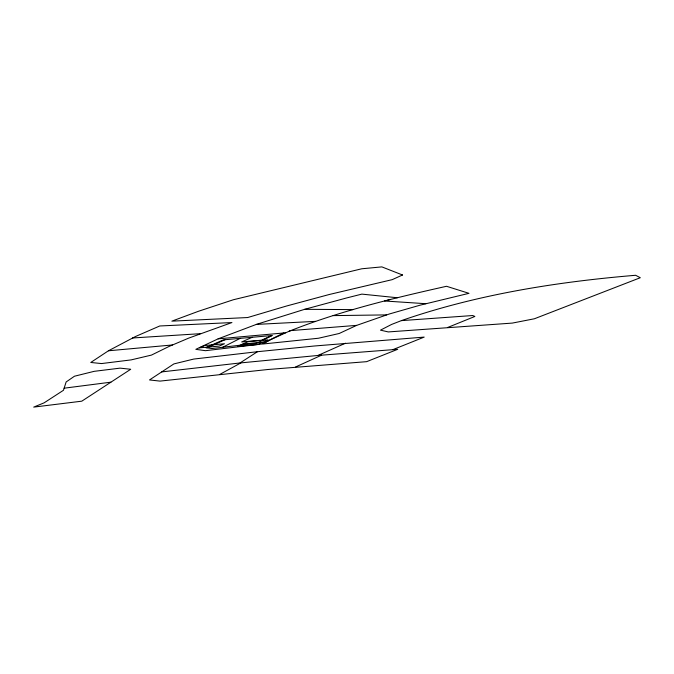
<?xml version="1.0" encoding="UTF-8"?>
<svg xmlns="http://www.w3.org/2000/svg" width="674" height="674" viewBox="0 0 674 674"><rect width="100%" height="100%" fill="white"/><g stroke="black" fill="none" stroke-linecap="round" stroke-linejoin="round"><path stroke-width="1.01" d="M64.131 388.19L63.466 390.28L44.122 402.833L33.7 407.113L81.79 401.173L130.722 369.259L120.073 368.139L94.183 371.332L74.477 376.218L66.145 381.956L64.131 388.19L110.898 382.175M257.443 351.71L240.003 362.966L317.968 355.459L397.727 349.292L366.631 361.668L267.991 369.495L159.991 381.105L149.502 379.942L173.884 363.918L193.733 359.065L257.443 351.71L314.185 346.015L424.199 337.093L392.908 349.621M108.438 350.783L135.516 336.511L159.755 325.98L231.923 322.56L188.855 338.053L169.09 346.428L151.473 355.088L131.152 359.891L101.538 363.564L90.763 362.469L108.438 350.783L172.434 344.97M220.019 374.281L240.921 362.865L161.735 371.905M222.664 347.27L240.197 338.365M272.035 335.517L256.87 343.218L211.956 348.542L205.781 347.674L223.397 339.864L272.035 335.517L261.504 340.185L241.671 341.962L252.202 337.286M283.552 332.99L261.857 344.018L205.494 350.691L195.814 349.343L218.106 338.845L256.347 324.405L304.656 309.315L346.655 297.942L361.854 294.117L397.34 297.748M295.49 367.018L321.624 355.156M317.968 355.459L345.509 343.192M206.8 347.818L225.065 339.713M289.087 331.263L270.442 339.755L262.868 344.018L318.473 338.238L339.182 333.495L356.656 325.373L389.269 314.008L420.483 305.069L468.978 293.333L446.525 286.281C393.279 298.22 339.881 310.984 289.087 331.263L290.764 330.597L356.656 325.373M447.477 327.547L474.875 316.451L472.685 315.533L401.375 320.622L391.586 324.447L380.465 330.15L388.3 331.928L512.316 323.09L534.389 318.777L640.3 277.722L635.616 275.278C556.328 281.917 476.754 294.513 401.375 320.622M389.648 299.66L384.584 300.992L425.825 303.704M218.106 338.845L285.498 332.821M242.977 343.967L262.809 342.198M132.483 337.986L200.212 333.697M256.347 324.405L315.617 321.355M333.158 315.617L386.48 314.901M304.656 309.315L353.016 309.61M402.513 274.984L392.243 279.643L329.316 294.487L286.635 305.988L247.67 317.538L171.87 321.144L198.518 311.262L233.431 299.728L361.753 268.783L381.863 266.887L402.513 274.984M204.618 345.535L199.344 347.868L219.176 346.099L224.442 343.757L204.618 345.535M248.243 341.634L237.711 346.301L257.544 344.532L268.075 339.856L248.243 341.634"/></g></svg>
